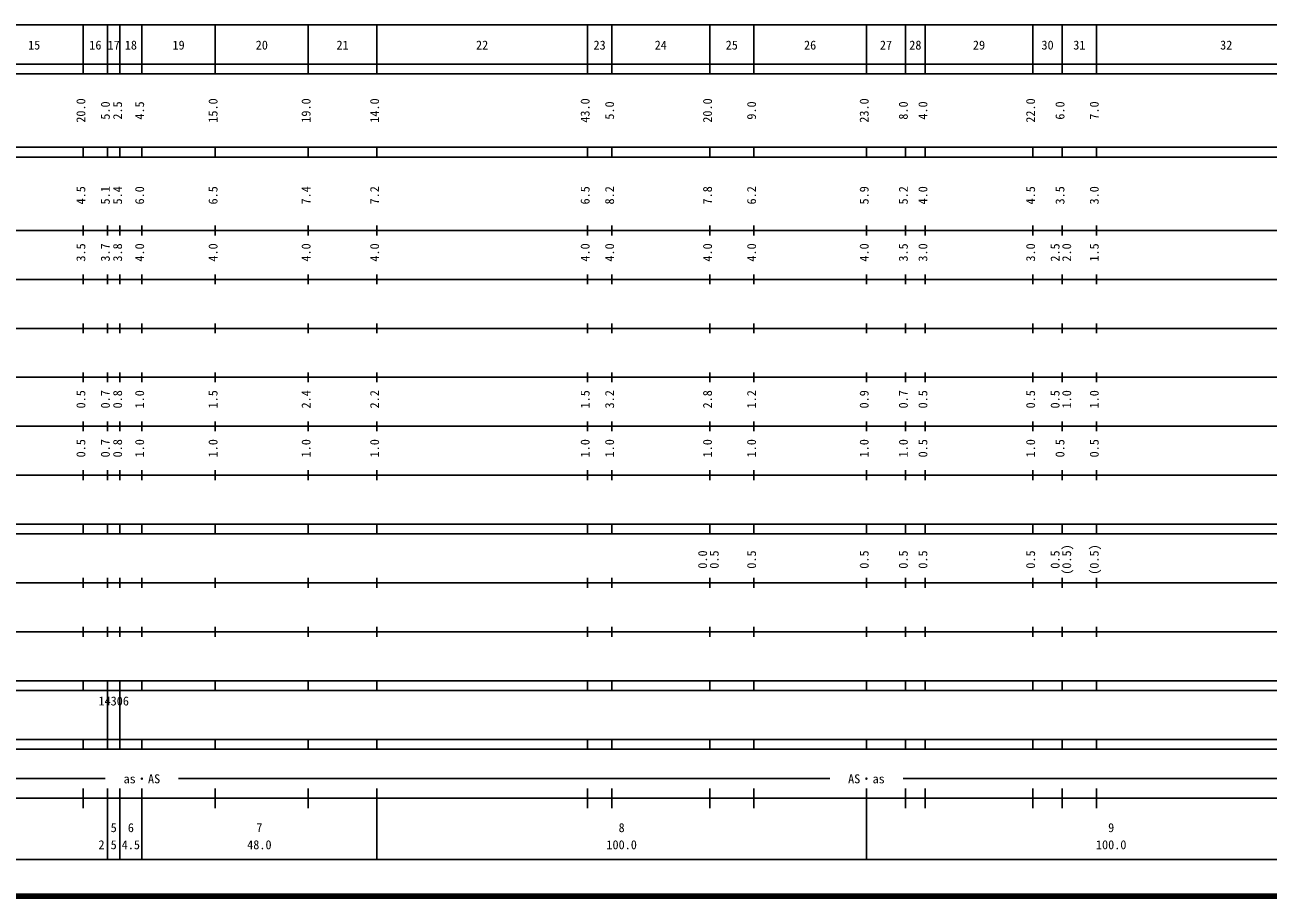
# Model space of a CAD drawing. Units: millimetres on the paper, enlarged 1000 times. Extents: x 40000 to 680000, y 20000 to 380000.
# Drawn here: x 296100 to 550060, y 20000 to 198000 of the extents above; entities that cross this region are included whole.
import ezdxf
from ezdxf.enums import TextEntityAlignment as Align

# ---------------------------------------------------------------- set-up
doc = ezdxf.new("R2010")
doc.units = ezdxf.units.MM
doc.header["$LTSCALE"] = 1000
doc.layers.add('M-TTL', color=2, linetype='Continuous', lineweight=140)
doc.layers.add('M-TTL-BAND', color=7, linetype='Continuous', lineweight=25)
doc.styles.add('ＭＳ ゴシック', font='')
doc.styles.get('ＭＳ ゴシック').set_extended_font_data('MS Gothic')

msp = doc.modelspace()

# ---------------------------------------------------------------- linework, layer by layer
at = {"layer": 'M-TTL'}
msp.add_line((40000, 20000), (680000, 20000), dxfattribs=at)
at = {"layer": 'M-TTL-BAND'}
for p, q in [((68000, 198000), (579000, 198000)), ((308000, 188000), (308000, 198000)), ((313000, 188000), (313000, 198000)), ((315500, 188000), (315500, 198000)), ((320000, 188000), (320000, 198000)), ((335000, 188000), (335000, 198000)), ((354000, 188000), (354000, 198000)), ((368000, 188000), (368000, 198000)), ((411000, 188000), (411000, 198000)), ((416000, 188000), (416000, 198000)), ((436000, 188000), (436000, 198000)), ((445000, 188000), (445000, 198000)), ((468000, 188000), (468000, 198000)), ((476000, 188000), (476000, 198000)), ((480000, 188000), (480000, 198000)), ((502000, 188000), (502000, 198000)), ((508000, 188000), (508000, 198000)), ((515000, 188000), (515000, 198000)), ((40000, 190000), (579000, 190000)), ((40000, 188000), (579000, 188000)), ((40000, 173000), (579000, 173000)), ((308000, 171000), (308000, 173000)), ((313000, 171000), (313000, 173000)), ((315500, 171000), (315500, 173000)), ((320000, 171000), (320000, 173000)), ((335000, 171000), (335000, 173000)), ((354000, 171000), (354000, 173000)), ((368000, 171000), (368000, 173000)), ((411000, 171000), (411000, 173000)), ((416000, 171000), (416000, 173000)), ((436000, 171000), (436000, 173000)), ((445000, 171000), (445000, 173000)), ((468000, 171000), (468000, 173000)), ((476000, 171000), (476000, 173000)), ((480000, 171000), (480000, 173000)), ((502000, 171000), (502000, 173000)), ((508000, 171000), (508000, 173000)), ((515000, 171000), (515000, 173000)), ((40000, 171000), (579000, 171000)), ((40000, 156000), (579000, 156000)), ((308000, 155000), (308000, 157000)), ((313000, 155000), (313000, 157000)), ((315500, 155000), (315500, 157000)), ((320000, 155000), (320000, 157000)), ((335000, 155000), (335000, 157000)), ((354000, 155000), (354000, 157000)), ((368000, 155000), (368000, 157000)), ((411000, 155000), (411000, 157000)), ((416000, 155000), (416000, 157000)), ((436000, 155000), (436000, 157000)), ((445000, 155000), (445000, 157000)), ((468000, 155000), (468000, 157000)), ((476000, 155000), (476000, 157000)), ((480000, 155000), (480000, 157000)), ((502000, 155000), (502000, 157000)), ((508000, 155000), (508000, 157000)), ((515000, 155000), (515000, 157000)), ((46000, 146000), (579000, 146000)), ((308000, 145000), (308000, 147000)), ((313000, 145000), (313000, 147000)), ((315500, 145000), (315500, 147000)), ((320000, 145000), (320000, 147000)), ((335000, 145000), (335000, 147000)), ((354000, 145000), (354000, 147000)), ((368000, 145000), (368000, 147000)), ((411000, 145000), (411000, 147000)), ((416000, 145000), (416000, 147000)), ((436000, 145000), (436000, 147000)), ((445000, 145000), (445000, 147000)), ((468000, 145000), (468000, 147000)), ((476000, 145000), (476000, 147000)), ((480000, 145000), (480000, 147000)), ((502000, 145000), (502000, 147000)), ((508000, 145000), (508000, 147000)), ((515000, 145000), (515000, 147000)), ((52000, 136000), (579000, 136000)), ((308000, 135000), (308000, 137000)), ((313000, 135000), (313000, 137000)), ((315500, 135000), (315500, 137000)), ((320000, 135000), (320000, 137000)), ((335000, 135000), (335000, 137000)), ((354000, 135000), (354000, 137000)), ((368000, 135000), (368000, 137000)), ((411000, 135000), (411000, 137000)), ((416000, 135000), (416000, 137000)), ((436000, 135000), (436000, 137000)), ((445000, 135000), (445000, 137000)), ((468000, 135000), (468000, 137000)), ((476000, 135000), (476000, 137000)), ((480000, 135000), (480000, 137000)), ((502000, 135000), (502000, 137000)), ((508000, 135000), (508000, 137000)), ((515000, 135000), (515000, 137000)), ((308000, 125000), (308000, 127000)), ((313000, 125000), (313000, 127000)), ((315500, 125000), (315500, 127000)), ((320000, 125000), (320000, 127000)), ((335000, 125000), (335000, 127000)), ((354000, 125000), (354000, 127000)), ((368000, 125000), (368000, 127000)), ((411000, 125000), (411000, 127000)), ((416000, 125000), (416000, 127000)), ((436000, 125000), (436000, 127000)), ((445000, 125000), (445000, 127000)), ((468000, 125000), (468000, 127000)), ((476000, 125000), (476000, 127000)), ((480000, 125000), (480000, 127000)), ((502000, 125000), (502000, 127000)), ((508000, 125000), (508000, 127000)), ((515000, 125000), (515000, 127000)), ((46000, 126000), (579000, 126000)), ((308000, 115000), (308000, 117000)), ((313000, 115000), (313000, 117000)), ((315500, 115000), (315500, 117000)), ((320000, 115000), (320000, 117000)), ((335000, 115000), (335000, 117000)), ((354000, 115000), (354000, 117000)), ((368000, 115000), (368000, 117000)), ((411000, 115000), (411000, 117000)), ((416000, 115000), (416000, 117000)), ((436000, 115000), (436000, 117000)), ((445000, 115000), (445000, 117000)), ((468000, 115000), (468000, 117000)), ((476000, 115000), (476000, 117000)), ((480000, 115000), (480000, 117000)), ((502000, 115000), (502000, 117000)), ((508000, 115000), (508000, 117000)), ((515000, 115000), (515000, 117000)), ((52000, 116000), (579000, 116000)), ((308000, 105000), (308000, 107000)), ((313000, 105000), (313000, 107000)), ((315500, 105000), (315500, 107000)), ((320000, 105000), (320000, 107000)), ((335000, 105000), (335000, 107000)), ((354000, 105000), (354000, 107000)), ((368000, 105000), (368000, 107000)), ((411000, 105000), (411000, 107000)), ((416000, 105000), (416000, 107000)), ((436000, 105000), (436000, 107000)), ((445000, 105000), (445000, 107000)), ((468000, 105000), (468000, 107000)), ((476000, 105000), (476000, 107000)), ((480000, 105000), (480000, 107000)), ((502000, 105000), (502000, 107000)), ((508000, 105000), (508000, 107000)), ((515000, 105000), (515000, 107000)), ((46000, 106000), (579000, 106000)), ((40000, 96000), (579000, 96000)), ((40000, 94000), (579000, 94000)), ((308000, 94000), (308000, 96000)), ((313000, 94000), (313000, 96000)), ((315500, 94000), (315500, 96000)), ((320000, 94000), (320000, 96000)), ((335000, 94000), (335000, 96000)), ((354000, 94000), (354000, 96000)), ((368000, 94000), (368000, 96000)), ((411000, 94000), (411000, 96000)), ((416000, 94000), (416000, 96000)), ((436000, 94000), (436000, 96000)), ((445000, 94000), (445000, 96000)), ((468000, 94000), (468000, 96000)), ((476000, 94000), (476000, 96000)), ((480000, 94000), (480000, 96000)), ((502000, 94000), (502000, 96000)), ((508000, 94000), (508000, 96000)), ((515000, 94000), (515000, 96000)), ((49000, 84000), (579000, 84000)), ((308000, 83000), (308000, 85000)), ((313000, 83000), (313000, 85000)), ((315500, 83000), (315500, 85000)), ((320000, 83000), (320000, 85000)), ((335000, 83000), (335000, 85000)), ((354000, 83000), (354000, 85000)), ((368000, 83000), (368000, 85000)), ((411000, 83000), (411000, 85000)), ((416000, 83000), (416000, 85000)), ((436000, 83000), (436000, 85000)), ((445000, 83000), (445000, 85000)), ((468000, 83000), (468000, 85000)), ((476000, 83000), (476000, 85000)), ((480000, 83000), (480000, 85000)), ((502000, 83000), (502000, 85000)), ((508000, 83000), (508000, 85000)), ((515000, 83000), (515000, 85000)), ((40000, 74000), (579000, 74000)), ((308000, 73000), (308000, 75000)), ((313000, 73000), (313000, 75000)), ((315500, 73000), (315500, 75000)), ((320000, 73000), (320000, 75000)), ((335000, 73000), (335000, 75000)), ((354000, 73000), (354000, 75000)), ((368000, 73000), (368000, 75000)), ((411000, 73000), (411000, 75000)), ((416000, 73000), (416000, 75000)), ((436000, 73000), (436000, 75000)), ((445000, 73000), (445000, 75000)), ((468000, 73000), (468000, 75000)), ((476000, 73000), (476000, 75000)), ((480000, 73000), (480000, 75000)), ((502000, 73000), (502000, 75000)), ((508000, 73000), (508000, 75000)), ((515000, 73000), (515000, 75000)), ((40000, 64000), (579000, 64000)), ((308000, 62000), (308000, 64000)), ((313000, 62000), (313000, 64000)), ((315500, 62000), (315500, 64000)), ((320000, 62000), (320000, 64000)), ((335000, 62000), (335000, 64000)), ((354000, 62000), (354000, 64000)), ((368000, 62000), (368000, 64000)), ((411000, 62000), (411000, 64000)), ((416000, 62000), (416000, 64000)), ((436000, 62000), (436000, 64000)), ((445000, 62000), (445000, 64000)), ((468000, 62000), (468000, 64000)), ((476000, 62000), (476000, 64000)), ((480000, 62000), (480000, 64000)), ((502000, 62000), (502000, 64000)), ((508000, 62000), (508000, 64000)), ((515000, 62000), (515000, 64000)), ((40000, 62000), (579000, 62000)), ((313000, 52000), (313000, 62000)), ((315500, 52000), (315500, 62000)), ((40000, 52000), (579000, 52000)), ((308000, 50000), (308000, 52000)), ((313000, 50000), (313000, 52000)), ((315500, 50000), (315500, 52000)), ((320000, 50000), (320000, 52000)), ((335000, 50000), (335000, 52000)), ((354000, 50000), (354000, 52000)), ((368000, 50000), (368000, 52000)), ((411000, 50000), (411000, 52000)), ((416000, 50000), (416000, 52000)), ((436000, 50000), (436000, 52000)), ((445000, 50000), (445000, 52000)), ((468000, 50000), (468000, 52000)), ((476000, 50000), (476000, 52000)), ((480000, 50000), (480000, 52000)), ((502000, 50000), (502000, 52000)), ((508000, 50000), (508000, 52000)), ((515000, 50000), (515000, 52000)), ((40000, 50000), (579000, 50000)), ((138500, 44000), (312500, 44000)), ((327500, 44000), (460500, 44000)), ((475500, 44000), (565000, 44000)), ((308000, 38000), (308000, 42000)), ((313000, 27500), (313000, 42000)), ((315500, 27500), (315500, 42000)), ((320000, 27500), (320000, 42000)), ((335000, 38000), (335000, 42000)), ((354000, 38000), (354000, 42000)), ((368000, 27500), (368000, 42000)), ((411000, 38000), (411000, 42000)), ((416000, 38000), (416000, 42000)), ((436000, 38000), (436000, 42000)), ((445000, 38000), (445000, 42000)), ((468000, 27500), (468000, 42000)), ((476000, 38000), (476000, 42000)), ((480000, 38000), (480000, 42000)), ((502000, 38000), (502000, 42000)), ((508000, 38000), (508000, 42000)), ((515000, 38000), (515000, 42000)), ((40000, 40000), (579000, 40000)), ((68000, 27500), (579000, 27500))]:
    msp.add_line(p, q, dxfattribs=at)

# ---------------------------------------------------------------- texts
at = {"layer": 'M-TTL-BAND', "style": 'ＭＳ ゴシック'}
for s, p in [('15', (298000, 192405)), ('16', (310500, 192405)), ('17', (314250, 192405)), ('18', (317750, 192405)), ('19', (327500, 192405)), ('20', (344500, 192405)), ('21', (361000, 192405)), ('22', (389500, 192405)), ('23', (413500, 192405)), ('24', (426000, 192405)), ('25', (440500, 192405)), ('26', (456500, 192405)), ('27', (472000, 192405)), ('28', (478000, 192405)), ('29', (491000, 192405)), ('30', (505000, 192405)), ('31', (511500, 192405)), ('32', (541500, 192405)), ('as・AS', (320000, 42500)), ('AS・as', (468000, 42500)), ('5', (314250, 32523)), ('6', (317750, 32523)), ('7', (344000, 32523)), ('8', (418000, 32523)), ('9', (518000, 32523)), ('2.5', (313000, 29033)), ('4.5', (317750, 29033)), ('48.0', (344000, 29033)), ('100.0', (418000, 29033)), ('100.0', (518000, 29033))]:
    msp.add_text(s, height=1833, dxfattribs=at).set_placement(p, align=Align.BOTTOM_CENTER)
for s, p in [('20.0', (309000, 180500)), ('15.0', (336000, 180500)), ('19.0', (355000, 180500)), ('14.0', (369000, 180500)), ('43.0', (412000, 180500)), ('20.0', (437000, 180500)), ('23.0', (469000, 180500)), ('22.0', (503000, 180500)), ('5.0', (314000, 180500)), ('2.5', (316500, 180500)), ('4.5', (321000, 180500)), ('5.0', (417000, 180500)), ('9.0', (446000, 180500)), ('8.0', (477000, 180500)), ('4.0', (481000, 180500)), ('6.0', (509000, 180500)), ('7.0', (516000, 180500)), ('4.5', (309000, 163174)), ('5.1', (314000, 163174)), ('5.4', (316500, 163174)), ('6.0', (321000, 163174)), ('6.5', (336000, 163174)), ('7.4', (355000, 163174)), ('7.2', (369000, 163174)), ('6.5', (412000, 163174)), ('8.2', (417000, 163174)), ('7.8', (437000, 163174)), ('6.2', (446000, 163174)), ('5.9', (469000, 163174)), ('5.2', (477000, 163174)), ('4.0', (481000, 163174)), ('4.5', (503000, 163174)), ('3.5', (509000, 163174)), ('3.0', (516000, 163174)), ('3.5', (309000, 151500)), ('3.7', (314000, 151500)), ('3.8', (316500, 151500)), ('4.0', (321000, 151500)), ('4.0', (336000, 151500)), ('4.0', (355000, 151500)), ('4.0', (369000, 151500)), ('4.0', (412000, 151500)), ('4.0', (417000, 151500)), ('4.0', (437000, 151500)), ('4.0', (446000, 151500)), ('4.0', (469000, 151500)), ('3.5', (477000, 151500)), ('3.0', (481000, 151500)), ('3.0', (503000, 151500)), ('2.5', (508000, 151500)), ('2.0', (510370, 151500)), ('1.5', (516000, 151500)), ('0.5', (309000, 121500)), ('0.7', (314000, 121500)), ('0.8', (316500, 121500)), ('1.0', (321000, 121500)), ('1.5', (336000, 121500)), ('2.4', (355000, 121500)), ('2.2', (369000, 121500)), ('1.5', (412000, 121500)), ('3.2', (417000, 121500)), ('2.8', (437000, 121500)), ('1.2', (446000, 121500)), ('0.9', (469000, 121500)), ('0.7', (477000, 121500)), ('0.5', (481000, 121500)), ('0.5', (503000, 121500)), ('0.5', (508000, 121500)), ('1.0', (510370, 121500)), ('1.0', (516000, 121500)), ('0.5', (309000, 111500)), ('0.7', (314000, 111500)), ('0.8', (316500, 111500)), ('1.0', (321000, 111500)), ('1.0', (336000, 111500)), ('1.0', (355000, 111500)), ('1.0', (369000, 111500)), ('1.0', (412000, 111500)), ('1.0', (417000, 111500)), ('1.0', (437000, 111500)), ('1.0', (446000, 111500)), ('1.0', (469000, 111500)), ('1.0', (477000, 111500)), ('0.5', (481000, 111500)), ('1.0', (503000, 111500)), ('0.5', (509000, 111500)), ('0.5', (516000, 111500)), ('(0.5)', (510370, 88764)), ('(0.5)', (516000, 88764)), ('0.0', (436000, 88764)), ('0.5', (438370, 88764)), ('0.5', (446000, 88764)), ('0.5', (469000, 88764)), ('0.5', (477000, 88764)), ('0.5', (481000, 88764)), ('0.5', (503000, 88764)), ('0.5', (508000, 88764))]:
    msp.add_text(s, height=1833, rotation=90, dxfattribs=at).set_placement(p, align=Align.BOTTOM_CENTER)
msp.add_text('14306', height=1833, dxfattribs=at).set_placement((311125, 58405), align=Align.BOTTOM_LEFT)

doc.saveas('drawing.dxf')
